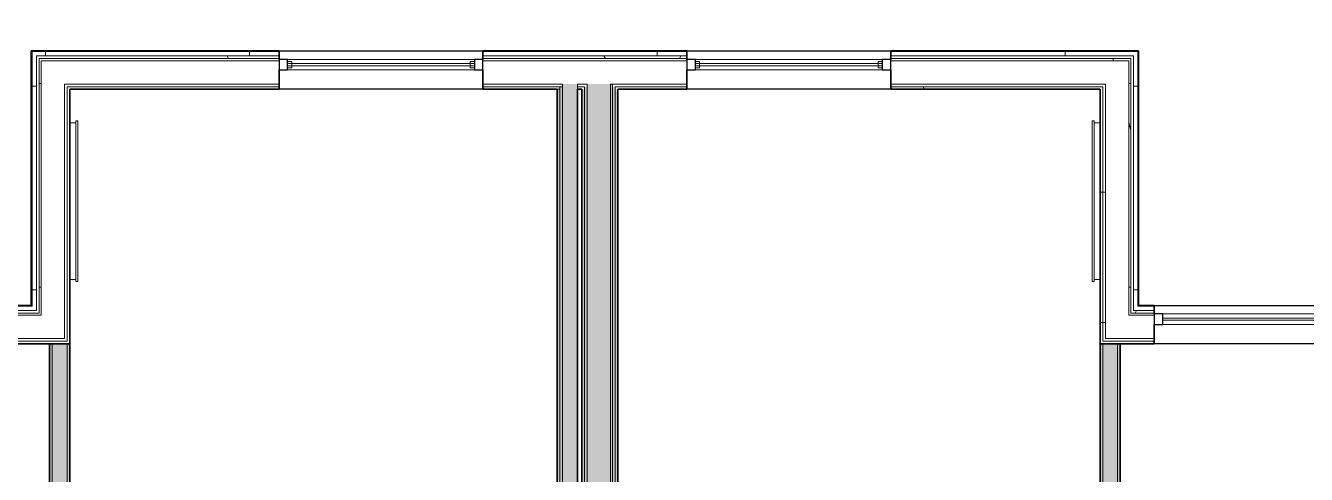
# Model space of a CAD drawing. Header units: inches. Extents: x 6 to 8416, y -388 to 6104.
# Drawn here: x 4842.6 to 5144.1, y 532.5 to 638.3 of the extents above; entities that cross this region are included whole.
import ezdxf

# ---------------------------------------------------------------- set-up
doc = ezdxf.new("R2010")
doc.units = ezdxf.units.IN
doc.header["$MEASUREMENT"] = 0
for name, color, linetype, lineweight in [('A-GLAZ', 151, 'Continuous', 25), ('A-ROOM', 32, 'Continuous', 13), ('A-WALL', 113, 'Continuous', 25), ('A-WALL-PATT', 111, 'Continuous', 35), ('I-WALL', 2, 'Continuous', 25), ('Q-SPCQ', 91, 'Continuous', 18)]:
    doc.layers.add(name, color=color, linetype=linetype, lineweight=lineweight)
pattern_1 = [(0, (4127.29, 0), (61.44, 15.36), [5.069, -41.011, 5.069, -41.011, -245.76]), (0, (4127.29, 0), (61.44, 15.36), [-92.16, 5.069, -87.091, 5.069, -41.011, -107.52]), (0, (4127.29, 0), (61.44, 15.36), [-230.4, 5.069, -25.651, 5.069, -71.731]), (120, (4150.33, 7.68), (-44.02215, 45.5286), [5.069, -41.011, 5.069, -41.011, -245.76]), (120, (4150.33, 7.68), (-44.02215, 45.5286), [-92.16, 5.069, -87.091, 5.069, -41.011, -107.52]), (120, (4150.33, 7.68), (-44.02215, 45.5286), [-230.4, 5.069, -25.651, 5.069, -71.731]), (240, (4158.01, 38.4), (-17.41785, -60.8886), [5.069, -41.011, 5.069, -41.011, -245.76]), (240, (4158.01, 38.4), (-17.41785, -60.8886), [-92.16, 5.069, -87.091, 5.069, -41.011, -107.52]), (240, (4158.01, 38.4), (-17.41785, -60.8886), [-230.4, 5.069, -25.651, 5.069, -71.731])]
pattern_2 = [(0, (4127.29, 0), (0, 48), []), (90, (4127.29, 0), (-48, 3e-15), [])]
pattern_3 = [(0, (4127.3, 0), (0, 480), [480, 0, 0, 0]), (284.036, (4453.69, 96), (479.994, -1440.002), [98.955, -1880.14]), (284.036, (4434.49, 96), (479.994, -1440.002), [98.955, -1880.14]), (284.036, (4415.29, 96), (479.994, -1440.002), [98.955, -1880.14]), (284.036, (4165.69, 192), (479.994, -1440.002), [98.955, -1880.136]), (284.036, (4146.49, 192), (479.994, -1440.002), [98.955, -1880.136]), (284.036, (4127.29, 192), (479.994, -1440.002), [98.955, -1880.136]), (284.036, (4309.69, 288), (479.994, -1440.002), [98.955, -1880.14]), (284.036, (4290.49, 288), (479.994, -1440.002), [98.955, -1880.14]), (284.036, (4271.29, 288), (479.994, -1440.002), [98.955, -1880.14]), (284.036, (4453.69, 384), (479.994, -1440.002), [98.955, -1880.14]), (284.036, (4434.49, 384), (479.994, -1440.002), [98.955, -1880.14]), (284.036, (4415.29, 384), (479.994, -1440.002), [98.955, -1880.14]), (284.036, (4165.69, 480), (479.994, -1440.002), [98.955, -1880.136]), (284.036, (4146.49, 480), (479.994, -1440.002), [98.955, -1880.136]), (284.036, (4127.29, 480), (479.994, -1440.002), [98.955, -1880.136]), (0, (4127.3, 48), (0, 480), [480, 0, 0, 0]), (0, (4127.3, 96), (0, 480), [480, 0, 0, 0]), (0, (4127.3, 144), (0, 480), [480, 0, 0, 0]), (0, (4127.3, 192), (0, 480), [480, 0, 0, 0]), (0, (4127.3, 240), (0, 480), [480, 0, 0, 0]), (0, (4127.3, 288), (0, 480), [480, 0, 0, 0]), (0, (4127.3, 336), (0, 480), [480, 0, 0, 0]), (0, (4127.3, 384), (0, 480), [480, 0, 0, 0]), (0, (4127.3, 432), (0, 480), [480, 0, 0, 0])]

# ---------------------------------------------------------------- blocks, each defined once
blk = doc.blocks.new('1-2 WD Adaptive - 4-0_x6_-6_-12420703-LEVEL 3 - PLAN Copy 1 Copy 1')
at = {"layer": 'A-GLAZ', "lineweight": 9}
for p, q in [((24, 4.53125), (-24, 4.53125)), ((-24, 4.53125), (24, 4.53125)), ((-24, 0.03125), (-24, 2.53125)), ((24, 2.53125), (-24, 2.53125)), ((-24, 0.03125), (-24, 2.53125)), ((24, 2.53125), (-24, 2.53125)), ((-24, 0.03125), (24, 0.03125)), ((-24, 0.03125), (24, 0.03125)), ((-22, 0.03125), (-22, 2.53125)), ((22, 2.53125), (-22, 2.53125)), ((-22, 0.03125), (-22, 2.53125)), ((-22, 2.03125), (-21, 2.03125)), ((-22, 1.53125), (22, 1.53125)), ((22, 1.03125), (-22, 1.03125)), ((-22, 0.53125), (-21, 0.53125)), ((-22, 0.03125), (22, 0.03125)), ((-21, 0.53125), (-21, 2.03125)), ((-21, 1.53125), (21, 1.53125)), ((-21, 1.03125), (-21, 1.53125)), ((21, 1.03125), (-21, 1.03125)), ((21, 2.03125), (22, 2.03125)), ((21, 2.03125), (21, 0.53125)), ((21, 1.53125), (21, 1.03125)), ((21, 0.53125), (22, 0.53125)), ((22, 2.53125), (22, 0.03125)), ((22, 2.53125), (22, 0.03125)), ((24, 0.03125), (24, 2.53125)), ((24, 0.03125), (24, 2.53125)), ((-24, -4.53125), (24, -4.53125)), ((24, -4.53125), (-24, -4.53125))]:
    blk.add_line(p, q, dxfattribs=at)
at = {"layer": 'A-GLAZ'}
for p, q in [((-22, 2.53125), (-24, 2.53125)), ((-24, 2.53125), (-24, 0.03125)), ((-24, 0.03125), (-22, 0.03125)), ((-22, 0.03125), (-22, 2.53125)), ((22, 2.53125), (22, 0.03125)), ((24, 2.53125), (22, 2.53125)), ((22, 0.03125), (24, 0.03125)), ((24, 0.03125), (24, 2.53125))]:
    blk.add_line(p, q, dxfattribs=at)
at = {"layer": 'A-GLAZ', "lineweight": 18}
for p, q in [((22, 1.53125), (-22, 1.53125)), ((-22, 1.53125), (-22, 1.03125)), ((-22, 1.03125), (22, 1.03125)), ((22, 1.03125), (22, 1.53125))]:
    blk.add_line(p, q, dxfattribs=at)
blk = doc.blocks.new('FR TV-AM - 43_-V548-LEVEL 3 - PLAN Copy 1 Copy 1')
at = {"layer": 'Q-SPCQ'}
for p, q in [((-16.2, -2), (-16.7, -2)), ((-16.7, -2), (-16.7, -2.5)), ((-16.7, -2.5), (21.2, -2.5)), ((-16.7, -2.5), (21.2, -2.5)), ((-16.2, -0.63), (-16.2, -2)), ((-16.2, -2), (20.7, -2)), ((20.7, -2), (20.7, -0.63)), ((21.2, -2), (20.7, -2)), ((21.2, -2.5), (21.2, -2))]:
    blk.add_line(p, q, dxfattribs=at)
blk = doc.blocks.new('1-2 WD Adaptive - 3_-6_x8_-0_-12420699-LEVEL 3 - PLAN Copy 1 Copy 1')
at = {"layer": 'A-GLAZ', "lineweight": 9}
for p, q in [((21, 4.53125), (-21, 4.53125)), ((-21, 4.53125), (21, 4.53125)), ((-21, 0.03125), (-21, 2.53125)), ((21, 2.53125), (-21, 2.53125)), ((-21, 0.03125), (21, 0.03125)), ((19, 2.53125), (-19, 2.53125)), ((-19, 0.03125), (-19, 2.53125)), ((-19, 1.53125), (19, 1.53125)), ((19, 1.03125), (-19, 1.03125)), ((-19, 0.03125), (19, 0.03125)), ((19, 2.53125), (19, 0.03125)), ((21, 0.03125), (21, 2.53125)), ((-21, -4.53125), (21, -4.53125)), ((21, -4.53125), (-21, -4.53125))]:
    blk.add_line(p, q, dxfattribs=at)
at = {"layer": 'A-GLAZ'}
for p, q in [((-19, 2.53125), (-21, 2.53125)), ((-21, 2.53125), (-21, 0.03125)), ((-21, 0.03125), (-19, 0.03125)), ((-19, 0.03125), (-19, 2.53125)), ((19, 2.53125), (19, 0.03125)), ((21, 2.53125), (19, 2.53125)), ((19, 0.03125), (21, 0.03125)), ((21, 0.03125), (21, 2.53125))]:
    blk.add_line(p, q, dxfattribs=at)
at = {"layer": 'A-GLAZ', "lineweight": 18}
for p, q in [((19, 1.53125), (-19, 1.53125)), ((-19, 1.53125), (-19, 1.03125)), ((-19, 1.03125), (19, 1.03125)), ((19, 1.03125), (19, 1.53125))]:
    blk.add_line(p, q, dxfattribs=at)
blk = doc.blocks.new('FR TV-AM - 43_-V962-LEVEL 3 - PLAN Copy 1 Copy 1')
at = {"layer": 'Q-SPCQ'}
for p, q in [((-16.7, 2.5), (21.2, 2.5)), ((-16.7, 2), (-16.7, 2.5)), ((-16.7, 2.5), (21.2, 2.5)), ((-16.2, 2), (-16.7, 2)), ((-16.2, 0.62), (-16.2, 2)), ((-16.2, 2), (20.7, 2)), ((20.7, 2), (20.7, 0.62)), ((21.2, 2), (20.7, 2)), ((21.2, 2.5), (21.2, 2))]:
    blk.add_line(p, q, dxfattribs=at)

msp = doc.modelspace()

# ---------------------------------------------------------------- hatches: boundary and pattern name
at = {"layer": 'A-WALL-PATT', "lineweight": 9}
h = msp.add_hatch(dxfattribs=at)
h.set_pattern_fill('FP_44', color=256, style=0, pattern_type=2)
h.set_pattern_definition(pattern_1)
h.paths.add_polyline_path([(5104.41533733, 632.18577679), (5104.60283733, 632.37327679), (5046.29033733, 632.37327679), (5046.29033733, 632.18577679), (5084.61053685, 632.18577679)])
h.paths.add_polyline_path([(4998.29033733, 632.18577679), (4998.29033733, 632.37327679), (4950.29033733, 632.37327679), (4950.29033733, 632.18577679), (4983.38303685, 632.18577679)])
h.paths.add_polyline_path([(4882.15553685, 632.18577679), (4902.29033733, 632.18577679), (4902.29033733, 632.37327679), (4843.97783733, 632.37327679), (4844.16533733, 632.18577679), (4848.41303685, 632.18577679)])
h = msp.add_hatch(dxfattribs=at)
h.set_pattern_fill('FP_44', color=256, style=0, pattern_type=2)
h.set_pattern_definition(pattern_1)
h.paths.add_polyline_path([(4844.16533733, 572.18577679), (4844.16533733, 632.18577679), (4843.97783733, 632.18577679), (4843.97783733, 572.37327679)])
h = msp.add_hatch(dxfattribs=at)
h.set_pattern_fill('FP_45', color=256, style=0, pattern_type=2)
h.set_pattern_definition(pattern_2)
h.paths.add_polyline_path([(5104.41533733, 631.18577679), (5104.41533733, 632.18577679), (5046.29033733, 632.18577679), (5046.29033733, 631.18577679), (5103.41533733, 631.18577679)])
h.paths.add_polyline_path([(4983.38303685, 631.18577679), (4998.29033733, 631.18577679), (4998.29033733, 632.18577679), (4950.29033733, 632.18577679), (4950.29033733, 631.18577679)])
h.paths.add_polyline_path([(4902.29033733, 631.18577679), (4902.29033733, 632.18577679), (4844.16533733, 632.18577679), (4844.16533733, 631.18577679), (4882.15553685, 631.18577679)])
h = msp.add_hatch(dxfattribs=at)
h.set_pattern_fill('FP_45', color=256, style=0, pattern_type=2)
h.set_pattern_definition(pattern_2)
h.paths.add_polyline_path([(4844.16533733, 571.18577679), (4845.16533733, 571.18577679), (4845.16533733, 631.18577679), (4844.16533733, 631.18577679), (4844.16533733, 572.18577679)])
h = msp.add_hatch(dxfattribs=at)
h.set_pattern_fill('FP_44', color=256, style=0, pattern_type=2)
h.set_pattern_definition(pattern_1)
h.paths.add_polyline_path([(5103.41533733, 630.56077679), (5103.41533733, 631.18577679), (5046.29033733, 631.18577679), (5046.29033733, 630.56077679), (5102.79033733, 630.56077679)])
h.paths.add_polyline_path([(4983.38303685, 630.56077679), (4998.29033733, 630.56077679), (4998.29033733, 631.18577679), (4950.29033733, 631.18577679), (4950.29033733, 630.56077679)])
h.paths.add_polyline_path([(4902.29033733, 630.56077679), (4902.29033733, 631.18577679), (4845.16533733, 631.18577679), (4845.16533733, 630.56077679), (4882.15553685, 630.56077679)])
h = msp.add_hatch(dxfattribs=at)
h.set_pattern_fill('FP_46', color=256, style=0, pattern_type=2)
h.set_pattern_definition(pattern_3)
h.paths.add_polyline_path([(5102.29033733, 630.06077679), (5102.79033733, 630.06077679), (5102.79033733, 630.56077679), (5046.29033733, 630.56077679), (5046.29033733, 630.06077679), (5084.61053685, 630.06077679)])
h.paths.add_polyline_path([(4950.29033733, 630.06077679), (4998.29033733, 630.06077679), (4998.29033733, 630.56077679), (4950.29033733, 630.56077679), (4950.29033733, 630.37327679)])
h.paths.add_polyline_path([(4846.29033733, 630.06077679), (4902.29033733, 630.06077679), (4902.29033733, 630.56077679), (4845.79033733, 630.56077679), (4845.79033733, 630.06077679)])
h = msp.add_hatch(dxfattribs=at)
h.set_pattern_fill('FP_45', color=256, style=0, pattern_type=2)
h.set_pattern_definition(pattern_2)
h.paths.add_polyline_path([(5104.41533733, 571.18577679), (5104.41533733, 631.18577679), (5103.41533733, 631.18577679), (5103.41533733, 571.18577679)])
h = msp.add_hatch(dxfattribs=at)
h.set_pattern_fill('FP_46', color=256, style=0, pattern_type=2)
h.set_pattern_definition(pattern_3)
h.paths.add_polyline_path([(4845.79033733, 570.06077679), (4846.29033733, 570.06077679), (4846.29033733, 630.06077679), (4845.79033733, 630.06077679), (4845.79033733, 570.56077679)])
h = msp.add_hatch(dxfattribs=at)
h.set_pattern_fill('FP_46', color=256, style=0, pattern_type=2)
h.set_pattern_definition(pattern_3)
h.paths.add_polyline_path([(5102.79033733, 570.06077679), (5102.79033733, 630.06077679), (5102.29033733, 630.06077679), (5102.29033733, 570.06077679)])
at = {"layer": 'A-WALL-PATT'}
for points in [[(4980.29033733, 337.56077679), (4980.79033733, 337.56077679), (4980.79033733, 624.56077679), (4980.29033733, 624.56077679), (4980.29033733, 340.95243581)], [(4981.41533733, 337.56077679), (4981.41533733, 623.93577679), (4980.79033733, 623.93577679), (4980.79033733, 337.56077679)]]:
    msp.add_hatch(color=10, dxfattribs=at).paths.add_polyline_path(points)
at = {"layer": 'A-WALL-PATT', "lineweight": 9}
h = msp.add_hatch(dxfattribs=at)
h.set_pattern_fill('FP_44', color=256, style=0, pattern_type=2)
h.set_pattern_definition(pattern_1)
h.paths.add_polyline_path([(5095.54033733, 623.31077679), (5096.16533733, 623.31077679), (5096.16533733, 623.93577679), (5046.29033733, 623.93577679), (5046.29033733, 623.31077679), (5084.61053685, 623.31077679)])
h.paths.add_polyline_path([(4882.15553685, 623.31077679), (4902.29033733, 623.31077679), (4902.29033733, 623.93577679), (4852.41533733, 623.93577679), (4852.41533733, 623.31077679), (4853.04033733, 623.31077679)])
h.paths.add_polyline_path([(4950.29033733, 623.31077679), (4968.41533733, 623.31077679), (4968.41533733, 623.93577679), (4950.29033733, 623.93577679)])
h.paths.add_polyline_path([(4998.29033733, 623.31077679), (4998.29033733, 623.93577679), (4981.41533733, 623.93577679), (4981.41533733, 623.31077679), (4983.38303685, 623.31077679)])
h.paths.add_polyline_path([(4972.54033733, 623.31077679), (4974.16533733, 623.31077679), (4974.16533733, 623.93577679), (4972.54033733, 623.93577679)])
at = {"layer": 'A-WALL-PATT'}
h = msp.add_hatch(color=10, dxfattribs=at)
h.paths.add_polyline_path([(4974.16533733, 330.93577679), (4974.16533733, 336.93577679), (4973.54033733, 336.93577679), (4973.54033733, 330.93577679)])
h.paths.add_polyline_path([(4973.54033733, 343.68577679), (4974.16533733, 343.68577679), (4974.16533733, 368.31077679), (4973.54033733, 368.31077679), (4973.54033733, 344.31077679)])
h.paths.add_polyline_path([(4974.16533733, 372.93577679), (4974.16533733, 623.31077679), (4973.54033733, 623.31077679), (4973.54033733, 372.93577679)])
h = msp.add_hatch(color=10, dxfattribs=at)
h.paths.add_polyline_path([(4974.79033733, 331.56077679), (4974.79033733, 337.56077679), (4974.16533733, 337.56077679), (4974.16533733, 331.56077679)])
h.paths.add_polyline_path([(4974.16533733, 343.06077679), (4974.79033733, 343.06077679), (4974.79033733, 369.31077679), (4974.16533733, 369.31077679), (4974.16533733, 343.68577679)])
h.paths.add_polyline_path([(4974.16533733, 372.31077679), (4974.79033733, 372.31077679), (4974.79033733, 623.93577679), (4974.16533733, 623.93577679), (4974.16533733, 372.93577679)])
at = {"layer": 'A-WALL-PATT', "lineweight": 25}
msp.add_hatch(color=10, dxfattribs=at).paths.add_polyline_path([(4981.41533733, 338.18577679), (4982.04033733, 338.18577679), (4982.04033733, 623.31077679), (4981.41533733, 623.31077679), (4981.41533733, 340.95243581)])
at = {"layer": 'A-WALL-PATT', "lineweight": 9}
h = msp.add_hatch(dxfattribs=at)
h.set_pattern_fill('FP_44', color=256, style=0, pattern_type=2)
h.set_pattern_definition(pattern_1)
h.paths.add_polyline_path([(5096.16533733, 563.31077679), (5096.16533733, 623.31077679), (5095.54033733, 623.31077679), (5095.54033733, 563.31077679)])
h = msp.add_hatch(dxfattribs=at)
h.set_pattern_fill('FP_44', color=256, style=0, pattern_type=2)
h.set_pattern_definition(pattern_1)
h.paths.add_polyline_path([(5096.79033733, 563.93577679), (5096.79033733, 623.93577679), (5096.16533733, 623.93577679), (5096.16533733, 563.93577679)])
h = msp.add_hatch(dxfattribs=at)
h.set_pattern_fill('FP_44', color=256, style=0, pattern_type=2)
h.set_pattern_definition(pattern_1)
h.paths.add_polyline_path([(5104.60283733, 570.56077679), (5108.29033733, 570.56077679), (5108.29033733, 571.18577679), (5104.60283733, 571.18577679)])
h.paths.add_polyline_path([(5104.60283733, 570.56077679), (5104.41533733, 571.18577679), (5103.41533733, 571.18577679), (5103.41533733, 570.56077679)])
h.paths.add_polyline_path([(5153.97783733, 570.56077679), (5155.16533733, 570.56077679), (5155.16533733, 571.18577679), (5154.16533733, 571.18577679)])
h.paths.add_polyline_path([(5150.29033733, 570.56077679), (5153.97783733, 570.56077679), (5153.97783733, 571.18577679), (5150.29033733, 571.18577679)])
h = msp.add_hatch(dxfattribs=at)
h.set_pattern_fill('FP_44', color=256, style=0, pattern_type=2)
h.set_pattern_definition(pattern_1)
h.paths.add_polyline_path([(5108.29033733, 572.18577679), (5108.29033733, 572.37327679), (5104.60283733, 572.37327679), (5104.60283733, 572.18577679)])
h.paths.add_polyline_path([(5153.97783733, 572.18577679), (5153.97783733, 572.37327679), (5150.29033733, 572.37327679), (5150.29033733, 572.18577679), (5152.09553685, 572.18577679)])
at = {"layer": 'A-WALL-PATT', "lineweight": 25, "transparency": 33554560}
msp.add_hatch(color=10, dxfattribs=at).paths.add_polyline_path([(4848.91533733, 380.68577679), (4848.91533733, 563.31077679), (4848.29033733, 563.31077679), (4848.29033733, 380.68577679)])
at = {"layer": 'A-WALL-PATT', "transparency": 33554560}
h = msp.add_hatch(color=10, dxfattribs=at)
h.paths.add_polyline_path([(4853.04033733, 380.68577679), (4853.04033733, 381.31077679), (4852.41533733, 381.31077679), (4852.41533733, 380.68577679)])
h.paths.add_polyline_path([(4853.04033733, 384.81077679), (4853.04033733, 563.31077679), (4852.41533733, 563.31077679), (4852.41533733, 384.81077679)])
at = {"layer": 'A-WALL-PATT', "lineweight": 25, "transparency": 33554560}
h = msp.add_hatch(color=10, dxfattribs=at)
h.paths.add_polyline_path([(5096.16533733, 380.68577679), (5096.16533733, 381.31077679), (5095.54033733, 381.31077679), (5095.54033733, 380.68577679)])
h.paths.add_polyline_path([(5096.16533733, 384.81077679), (5096.16533733, 563.31077679), (5095.54033733, 563.31077679), (5095.54033733, 384.81077679)])
at = {"layer": 'A-WALL-PATT', "transparency": 33554560}
msp.add_hatch(color=10, dxfattribs=at).paths.add_polyline_path([(5100.29033733, 380.68577679), (5100.29033733, 563.31077679), (5099.66533733, 563.31077679), (5099.66533733, 380.68577679)])
at = {"layer": 'I-WALL'}
for points in [[(4972.54033733, 372.31077679), (4972.54033733, 624.56077679), (4969.04033733, 624.56077679), (4969.04033733, 372.31077679)], [(4974.79033733, 332.06077679), (4980.29033733, 332.06077679), (4980.29033733, 624.56077679), (4974.79033733, 624.56077679), (4974.79033733, 337.56077679)], [(4967.79033733, 373.56077679), (4968.41533733, 373.56077679), (4968.41533733, 623.31077679), (4967.79033733, 623.31077679), (4967.79033733, 380.31593581)], [(4968.41533733, 372.93577679), (4969.04033733, 372.93577679), (4969.04033733, 623.93577679), (4968.41533733, 623.93577679), (4968.41533733, 373.56077679)]]:
    msp.add_hatch(color=10, dxfattribs=at).paths.add_polyline_path(points)
at = {"layer": 'I-WALL', "transparency": 33554560}
for points in [[(4848.91533733, 380.68577679), (4852.41533733, 380.68577679), (4852.41533733, 563.31077679), (4848.91533733, 563.31077679), (4848.91533733, 409.83856081)], [(5099.66533733, 380.68577679), (5099.66533733, 563.31077679), (5096.16533733, 563.31077679), (5096.16533733, 380.68577679)]]:
    msp.add_hatch(color=10, dxfattribs=at).paths.add_polyline_path(points)

# ---------------------------------------------------------------- linework, layer by layer
at = {"layer": 'A-ROOM', "lineweight": 9, "flags": 128}
msp.add_lwpolyline([(5095.54033733, 623.31077679), (4982.04033733, 623.31077679), (4982.04033733, 370.93577679), (4982.04033733, 340.31077679), (4982.04033733, 338.18577679), (5014.66533733, 338.18577679), (5014.66533733, 338.68577679), (5356.66533733, 338.68577679), (5356.66533733, 467.18577679), (5448.16533733, 467.18577679), (5448.16533733, 499.68577679), (5447.66533733, 499.68577679), (5447.66533733, 842.93577679), (5448.16533733, 842.93577679), (5448.16533733, 883.68577679), (5398.91708991, 883.68577679), (5398.91708991, 912.43577679), (5373.66533733, 912.43577679), (5290.91533733, 912.43577679), (5290.91533733, 914.43577679), (5163.04033733, 914.43577679), (5163.04033733, 563.31077679), (5095.54033733, 563.31077679)], close=True, dxfattribs=at)
msp.add_lwpolyline([(4778.16533733, 343.68577679), (4844.04033733, 343.68577679), (4844.04033733, 344.31077679), (4943.54033733, 344.31077679), (4943.54033733, 373.56077679), (4967.79033733, 373.56077679), (4967.79033733, 623.31077679), (4853.04033733, 623.31077679), (4853.04033733, 563.31077679), (4785.54033733, 563.31077679)], dxfattribs=at)
at = {"layer": 'A-WALL', "lineweight": 35}
for p, q in [((4902.29033733, 632.37327679), (4843.97783733, 632.37327679)), ((4843.97783733, 632.37327679), (4843.97783733, 572.37327679)), ((4902.29033733, 630.37327679), (4902.29033733, 632.37327679)), ((4998.29033733, 632.37327679), (4950.29033733, 632.37327679)), ((4950.29033733, 632.37327679), (4950.29033733, 630.37327679)), ((4998.29033733, 630.37327679), (4998.29033733, 632.37327679)), ((5104.60283733, 632.37327679), (5046.29033733, 632.37327679)), ((5046.29033733, 632.37327679), (5046.29033733, 630.37327679)), ((5104.60283733, 572.37327679), (5104.60283733, 632.37327679)), ((4902.29033733, 623.31077679), (4902.29033733, 627.87327679)), ((4950.29033733, 627.87327679), (4950.29033733, 623.31077679)), ((4998.29033733, 623.31077679), (4998.29033733, 627.87327679)), ((5046.29033733, 627.87327679), (5046.29033733, 623.31077679)), ((4853.04033733, 623.31077679), (4902.29033733, 623.31077679)), ((4853.04033733, 563.31077679), (4853.04033733, 623.31077679)), ((4950.29033733, 623.31077679), (4967.79033733, 623.31077679)), ((4972.54033733, 623.31077679), (4973.54033733, 623.31077679)), ((4982.04033733, 623.31077679), (4998.29033733, 623.31077679)), ((5046.29033733, 623.31077679), (5095.54033733, 623.31077679)), ((5095.54033733, 623.31077679), (5095.54033733, 563.31077679)), ((4843.97783733, 572.37327679), (4840.29033733, 572.37327679)), ((5108.29033733, 572.37327679), (5104.60283733, 572.37327679)), ((5108.29033733, 570.37327679), (5108.29033733, 572.37327679)), ((5108.29033733, 563.31077679), (5108.29033733, 567.87327679)), ((4840.29033733, 563.31077679), (4853.04033733, 563.31077679)), ((5095.54033733, 563.31077679), (5108.29033733, 563.31077679))]:
    msp.add_line(p, q, dxfattribs=at)
at = {"layer": 'A-WALL', "lineweight": 9}
for p, q in [((4902.29033733, 632.18577679), (4844.16533733, 632.18577679)), ((4844.16533733, 632.18577679), (4844.16533733, 572.18577679)), ((4902.29033733, 631.18577679), (4845.16533733, 631.18577679)), ((4845.16533733, 631.18577679), (4845.16533733, 571.18577679)), ((4902.29033733, 630.56077679), (4845.79033733, 630.56077679)), ((4845.79033733, 630.56077679), (4845.79033733, 570.56077679)), ((4998.29033733, 632.18577679), (4950.29033733, 632.18577679)), ((4998.29033733, 631.18577679), (4950.29033733, 631.18577679)), ((4998.29033733, 630.56077679), (4950.29033733, 630.56077679)), ((5104.41533733, 632.18577679), (5046.29033733, 632.18577679)), ((5103.41533733, 631.18577679), (5046.29033733, 631.18577679)), ((5102.79033733, 630.56077679), (5046.29033733, 630.56077679)), ((5102.79033733, 630.56077679), (5102.79033733, 570.56077679)), ((5103.41533733, 631.18577679), (5103.41533733, 571.18577679)), ((5104.41533733, 632.18577679), (5104.41533733, 572.18577679)), ((4902.29033733, 630.06077679), (4846.29033733, 630.06077679)), ((4846.29033733, 630.06077679), (4846.29033733, 570.06077679)), ((4998.29033733, 630.06077679), (4950.29033733, 630.06077679)), ((5102.29033733, 630.06077679), (5046.29033733, 630.06077679)), ((5102.29033733, 630.06077679), (5102.29033733, 570.06077679)), ((4902.29033733, 624.56077679), (4851.79033733, 624.56077679)), ((4851.79033733, 624.56077679), (4851.79033733, 564.56077679)), ((4969.04033733, 624.56077679), (4950.29033733, 624.56077679)), ((4969.04033733, 624.56077679), (4969.04033733, 372.31077679)), ((4974.79033733, 624.56077679), (4972.54033733, 624.56077679)), ((4972.54033733, 624.56077679), (4972.54033733, 623.31077679)), ((4974.79033733, 624.56077679), (4974.79033733, 343.06077679)), ((4980.29033733, 624.56077679), (4998.29033733, 624.56077679)), ((4980.29033733, 624.56077679), (4980.29033733, 337.56077679)), ((4980.79033733, 624.56077679), (4980.79033733, 337.56077679)), ((5096.79033733, 624.56077679), (5046.29033733, 624.56077679)), ((5096.79033733, 624.56077679), (5096.79033733, 564.56077679)), ((4902.29033733, 623.93577679), (4852.41533733, 623.93577679)), ((4852.41533733, 623.93577679), (4852.41533733, 563.93577679)), ((4950.29033733, 623.93577679), (4969.04033733, 623.93577679)), ((4968.41533733, 623.31077679), (4967.79033733, 623.31077679)), ((4968.41533733, 623.93577679), (4968.41533733, 372.93577679)), ((4974.16533733, 623.93577679), (4972.54033733, 623.93577679)), ((4974.16533733, 623.93577679), (4974.16533733, 372.93577679)), ((4998.29033733, 623.93577679), (4981.41533733, 623.93577679)), ((4981.41533733, 623.93577679), (4981.41533733, 338.18577679)), ((5096.16533733, 623.93577679), (5046.29033733, 623.93577679)), ((5096.16533733, 623.93577679), (5096.16533733, 563.93577679)), ((4844.16533733, 572.18577679), (4840.29033733, 572.18577679)), ((4845.16533733, 571.18577679), (4840.29033733, 571.18577679)), ((4845.79033733, 570.56077679), (4840.29033733, 570.56077679)), ((4846.29033733, 570.06077679), (4840.29033733, 570.06077679)), ((5108.29033733, 570.06077679), (5102.29033733, 570.06077679)), ((5108.29033733, 570.56077679), (5102.79033733, 570.56077679)), ((5108.29033733, 571.18577679), (5103.41533733, 571.18577679)), ((5108.29033733, 572.18577679), (5104.41533733, 572.18577679)), ((4851.79033733, 564.56077679), (4840.29033733, 564.56077679)), ((4852.41533733, 563.93577679), (4840.29033733, 563.93577679)), ((5108.29033733, 563.93577679), (5096.16533733, 563.93577679)), ((5108.29033733, 564.56077679), (5096.79033733, 564.56077679)), ((4848.91533733, 380.68577679), (4848.91533733, 563.31077679)), ((4852.41533733, 384.81077679), (4852.41533733, 563.31077679)), ((5096.16533733, 384.81077679), (5096.16533733, 563.31077679)), ((5099.66533733, 380.68577679), (5099.66533733, 563.31077679))]:
    msp.add_line(p, q, dxfattribs=at)
at = {"layer": 'A-WALL'}
for p, q in [((4902.29033733, 632.37327679), (4950.29033733, 632.37327679)), ((4998.29033733, 632.37327679), (5046.29033733, 632.37327679)), ((4950.29033733, 623.31077679), (4902.29033733, 623.31077679)), ((5046.29033733, 623.31077679), (4998.29033733, 623.31077679)), ((5108.29033733, 572.37327679), (5150.29033733, 572.37327679)), ((5150.29033733, 563.31077679), (5108.29033733, 563.31077679))]:
    msp.add_line(p, q, dxfattribs=at)
at = {"layer": 'I-WALL', "lineweight": 35}
for p, q in [((4967.79033733, 623.31077679), (4967.79033733, 373.56077679)), ((4972.54033733, 373.56077679), (4972.54033733, 623.31077679)), ((4973.54033733, 623.31077679), (4973.54033733, 373.56077679)), ((4982.04033733, 338.18577679), (4982.04033733, 623.31077679)), ((4848.29033733, 563.31077679), (4848.29033733, 380.68577679)), ((4853.04033733, 563.31077679), (4848.29033733, 563.31077679)), ((4853.04033733, 385.43577679), (4853.04033733, 563.31077679)), ((5095.54033733, 563.31077679), (5095.54033733, 385.43577679)), ((5100.29033733, 563.31077679), (5095.54033733, 563.31077679)), ((5100.29033733, 380.68577679), (5100.29033733, 563.31077679))]:
    msp.add_line(p, q, dxfattribs=at)

# ---------------------------------------------------------------- block references
at = {"layer": 'A-GLAZ'}
for name, p in [('1-2 WD Adaptive - 4-0_x6_-6_-12420703-LEVEL 3 - PLAN Copy 1 Copy 1', (4926.29033733, 627.84202679)), ('1-2 WD Adaptive - 4-0_x6_-6_-12420703-LEVEL 3 - PLAN Copy 1 Copy 1', (5022.29033733, 627.84202679)), ('1-2 WD Adaptive - 3_-6_x8_-0_-12420699-LEVEL 3 - PLAN Copy 1 Copy 1', (5129.29033733, 567.84202679))]:
    msp.add_blockref(name, p, dxfattribs=at)
at = {"layer": 'Q-SPCQ'}
for name, p, rotation in [('FR TV-AM - 43_-V548-LEVEL 3 - PLAN Copy 1 Copy 1', (4852.41533733, 594.68577679), 90.00000000000091), ('FR TV-AM - 43_-V962-LEVEL 3 - PLAN Copy 1 Copy 1', (5096.16533733, 594.68577679), 89.99999999999942)]:
    msp.add_blockref(name, p, dxfattribs=dict(at, rotation=rotation))

doc.saveas('drawing.dxf')
